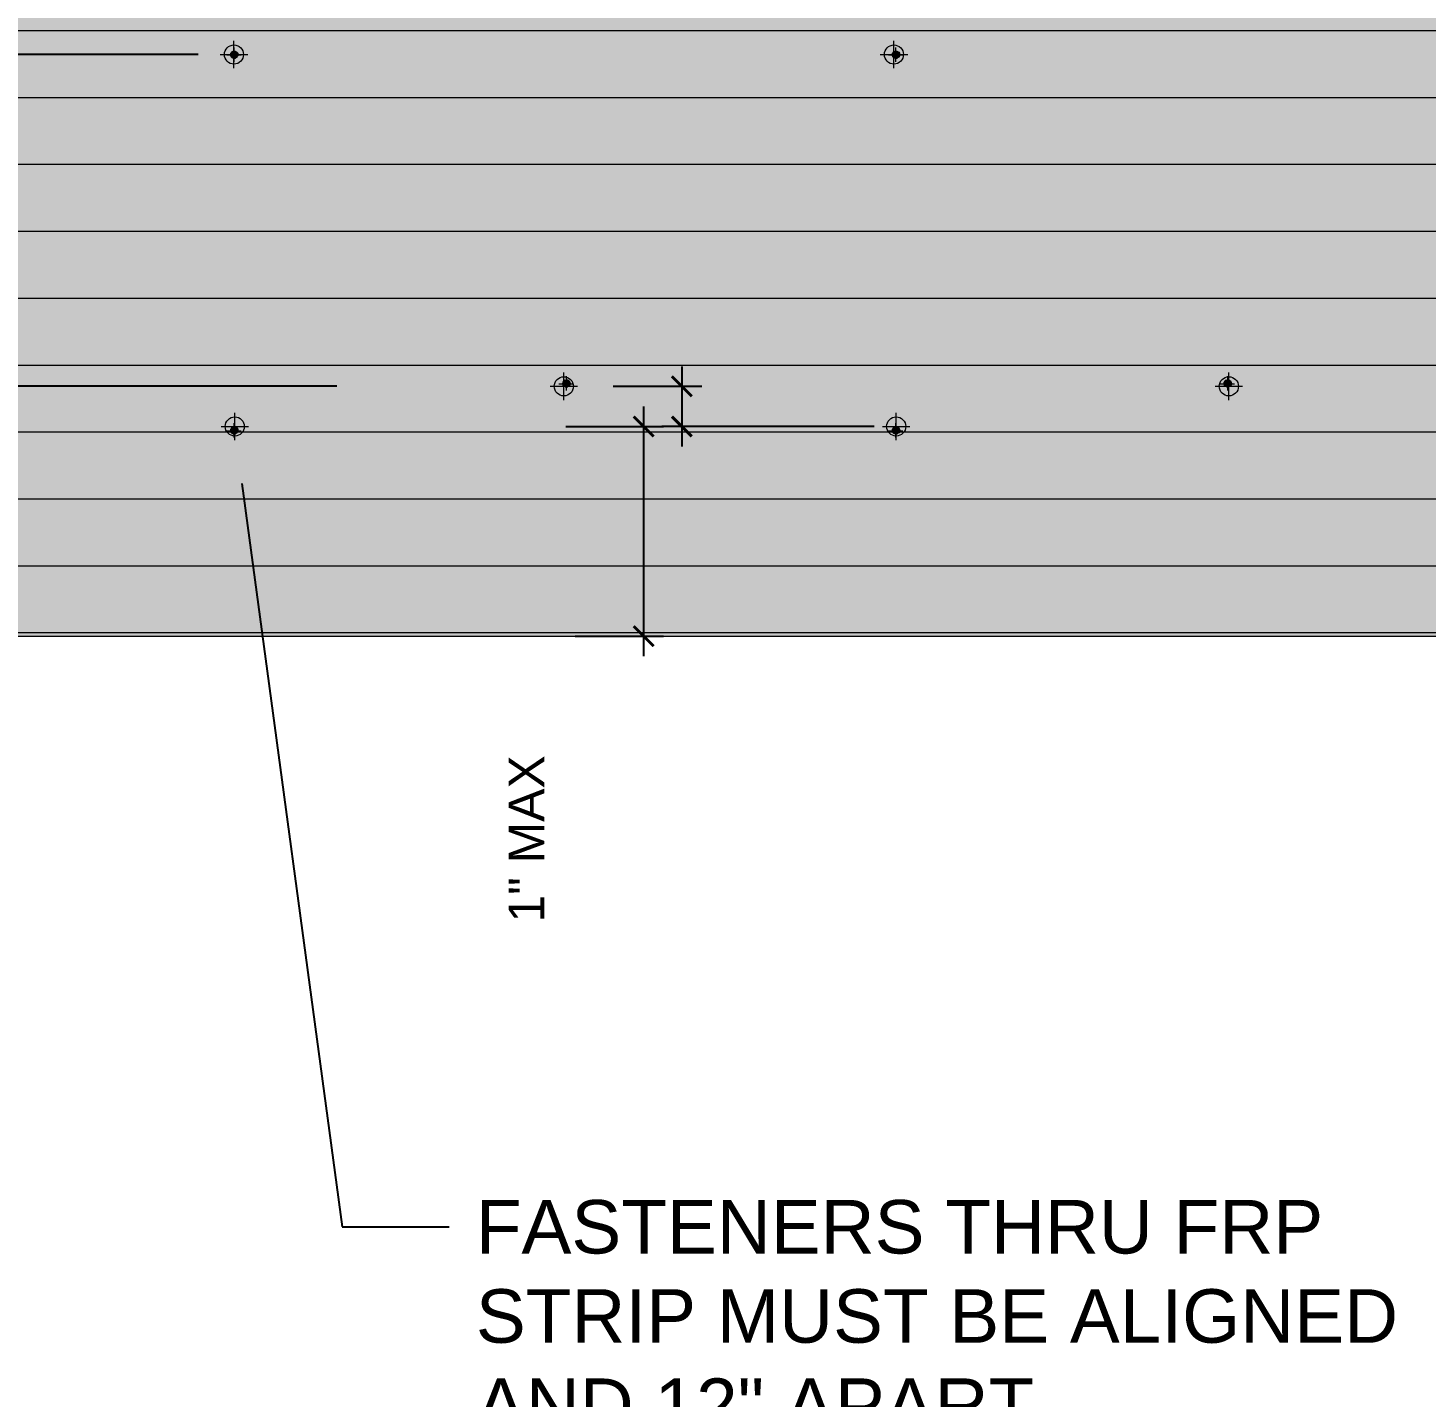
# Model space of a CAD drawing. Header units: inches. Extents: x 1159 to 5415, y 158 to 1829.
# Drawn here: x 1395.77 to 1434.95, y 1323.91 to 1362.28 of the extents above; entities that cross this region are included whole.
import ezdxf
from ezdxf import colors
from ezdxf.entities.mleader import LeaderData, LeaderLine
from ezdxf.math import Vec2, Vec3

# ---------------------------------------------------------------- set-up
doc = ezdxf.new("R2010")
doc.units = ezdxf.units.IN
doc.header["$MEASUREMENT"] = 0
doc.header["$PDMODE"] = 3
doc.layers.get('Defpoints').update_dxf_attribs({"color": 190})
for name, color, linetype, lineweight in [('STN-ANNO-TEXT', 3, 'Continuous', 20), ('STN-DIM-2', 142, 'Continuous', 13), ('STN-FRP', 5, 'Continuous', 20), ('STN-GRAY-Sc-25', 254, 'Continuous', 20)]:
    doc.layers.add(name, color=color, linetype=linetype, lineweight=lineweight)
doc.styles.add('16', font='swiss.ttf', dxfattribs={"height": 1})
doc.styles.add('DIMENSIONS', font='swiss.ttf')
doc.dimstyles.new('Scale 16', dxfattribs={"dimscale": 16, "dimtxt": 0.0625, "dimasz": 0.035, "dimexe": 0.035, "dimexo": 0.0625, "dimgap": 0.035, "dimtad": 1, "dimdec": 0, "dimzin": 3, "dimdsep": 46, "dimlunit": 4, "dimtxsty": 'DIMENSIONS', "dimblk": 'ARCHTICK', "dimcen": 0.035, "dimdle": 0.035, "dimadec": 0, "dimazin": 0, "dimtfac": 0.5, "dimtdec": 0, "dimtix": 1, "dimtofl": 0, "dimtmove": 2, "dimatfit": 3, "dimfxl": 1, "dimfrac": 1, "dimtolj": 1, "dimtzin": 0, "dimarcsym": 0})

# ---------------------------------------------------------------- blocks, each defined once
blk = doc.blocks.new('A$C5e5f53e9')
at = {"layer": 'STN-FRP'}
h = blk.add_hatch(color=2, dxfattribs=at)
h.dxf.hatch_style = 1
edge = h.paths.add_edge_path()
edge.add_arc((0, 0), 0.268, 0, 360)
at = {"layer": 'STN-FRP', "color": 7}
for p, q in [((-0.385, 0), (0.385, 0)), ((0, -0.385), (0, 0.385))]:
    blk.add_line(p, q, dxfattribs=at)
at = {"layer": 'STN-FRP', "color": 2}
blk.add_circle((0, 0), 0.268, dxfattribs=at)
blk = doc.blocks.new('_ArchTick')
at = {"color": 0, "linetype": 'ByBlock', "const_width": 0.15}
blk.add_lwpolyline([(-0.5, -0.5), (0.5, 0.5)], dxfattribs=at)
blk = doc.blocks.new('*D109')
at = {"layer": 'Defpoints', "color": 0, "transparency": 16777216}
for p in [(1401.543, 1361.537), (1394.392, 1352.239), (1405.428, 1352.239)]:
    blk.add_point(p, dxfattribs=at)
at = {"layer": 'STN-DIM-2', "color": 0, "lineweight": -2, "transparency": 16777216}
for p, q in [((1394.392, 1362.097), (1394.392, 1351.679)), ((1400.543, 1361.537), (1393.832, 1361.537)), ((1404.428, 1352.239), (1393.832, 1352.239))]:
    blk.add_line(p, q, dxfattribs=at)
at = {"layer": 'STN-DIM-2', "color": 0, "lineweight": -2, "transparency": 16777216, "xscale": 0.56, "yscale": 0.56, "zscale": 0.56}
for p, rotation in [((1394.392, 1361.537), 90), ((1394.392, 1352.239), 270)]:
    blk.add_blockref('_ArchTick', p, dxfattribs=dict(at, rotation=rotation))
at = {"layer": 'STN-DIM-2', "color": 0, "transparency": 16777216, "insert": (1392.689, 1356.873), "char_height": 1, "attachment_point": 5, "rotation": 90, "style": 'DIMENSIONS'}
blk.add_mtext('\\A1;{\\fArial|b0|i0|c0|p34;\\C0;12" MIN.}', dxfattribs=at)
blk = doc.blocks.new('*D111')
at = {"layer": 'Defpoints', "color": 0, "transparency": 16777216}
for p in [(1411.174, 1352.239), (1414.096, 1351.114), (1420.488, 1351.114)]:
    blk.add_point(p, dxfattribs=at)
at = {"layer": 'STN-DIM-2', "color": 0, "lineweight": -2, "transparency": 16777216}
for p, q in [((1414.096, 1352.799), (1414.096, 1350.554)), ((1412.174, 1352.239), (1414.656, 1352.239)), ((1419.488, 1351.114), (1413.536, 1351.114))]:
    blk.add_line(p, q, dxfattribs=at)
at = {"layer": 'STN-DIM-2', "color": 0, "lineweight": -2, "transparency": 16777216, "xscale": 0.56, "yscale": 0.56, "zscale": 0.56}
for p, rotation in [((1414.096, 1352.239), 90), ((1414.096, 1351.114), 270)]:
    blk.add_blockref('_ArchTick', p, dxfattribs=dict(at, rotation=rotation))
blk = doc.blocks.new('*D112')
at = {"layer": 'Defpoints', "color": 0, "transparency": 16777216}
for p in [(1409.842, 1351.114), (1410.102, 1345.239), (1413.024, 1345.239)]:
    blk.add_point(p, dxfattribs=at)
at = {"layer": 'STN-DIM-2', "color": 0, "lineweight": -2, "transparency": 16777216}
for p, q in [((1413.024, 1351.674), (1413.024, 1344.679)), ((1410.842, 1351.114), (1413.584, 1351.114)), ((1411.102, 1345.239), (1413.584, 1345.239))]:
    blk.add_line(p, q, dxfattribs=at)
at = {"layer": 'STN-DIM-2', "color": 0, "lineweight": -2, "transparency": 16777216, "xscale": 0.56, "yscale": 0.56, "zscale": 0.56}
for p, rotation in [((1413.024, 1351.114), 90), ((1413.024, 1345.239), 270)]:
    blk.add_blockref('_ArchTick', p, dxfattribs=dict(at, rotation=rotation))
at = {"layer": 'STN-DIM-2', "color": 0, "transparency": 16777216, "insert": (1409.738, 1339.554), "char_height": 1, "attachment_point": 5, "rotation": 90, "style": 'DIMENSIONS'}
blk.add_mtext('\\A1;1" MAX', dxfattribs=at)

msp = doc.modelspace()

# ---------------------------------------------------------------- hatches: boundary and pattern name
h = msp.add_hatch(color=0)
h.paths.add_polyline_path([(1401.464, 1361.581), (1401.464, 1361.493), (1401.464, 1361.598)])
h.paths.add_polyline_path([(1401.464, 1361.493), (1401.464, 1361.598), (1401.464, 1361.475)])
h.paths.add_polyline_path([(1401.464, 1361.598), (1401.464, 1361.475)])
h.paths.add_polyline_path([(1401.464, 1361.475), (1401.464, 1361.598)])
h = msp.add_hatch(color=0)
h.paths.add_polyline_path([(1401.464, 1361.598), (1401.464, 1361.475), (1401.481, 1361.598)])
h.paths.add_polyline_path([(1401.464, 1361.475), (1401.481, 1361.598), (1401.481, 1361.458)])
h = msp.add_hatch(color=0)
h.paths.add_polyline_path([(1401.481, 1361.616), (1401.481, 1361.458)])
h.paths.add_polyline_path([(1401.481, 1361.616), (1401.481, 1361.458), (1401.481, 1361.598)])
h = msp.add_hatch(color=0)
h.paths.add_polyline_path([(1401.481, 1361.616), (1401.481, 1361.458), (1401.499, 1361.616)])
h.paths.add_polyline_path([(1401.481, 1361.458), (1401.499, 1361.616), (1401.499, 1361.458)])
h.paths.add_polyline_path([(1401.499, 1361.616), (1401.499, 1361.458), (1401.499, 1361.44)])
h = msp.add_hatch(color=0)
h.paths.add_polyline_path([(1401.499, 1361.616), (1401.499, 1361.44), (1401.516, 1361.633)])
h.paths.add_polyline_path([(1401.499, 1361.44), (1401.516, 1361.633), (1401.516, 1361.44)])
h.paths.add_polyline_path([(1401.516, 1361.633), (1401.516, 1361.44)])
h.paths.add_polyline_path([(1401.516, 1361.44), (1401.516, 1361.633)])
h = msp.add_hatch(color=0)
h.paths.add_polyline_path([(1401.516, 1361.633), (1401.516, 1361.44), (1401.534, 1361.633)])
h.paths.add_polyline_path([(1401.516, 1361.44), (1401.534, 1361.633), (1401.534, 1361.44)])
h.paths.add_polyline_path([(1401.534, 1361.633), (1401.534, 1361.44)])
h.paths.add_polyline_path([(1401.534, 1361.44), (1401.534, 1361.633)])
h = msp.add_hatch(color=0)
h.paths.add_polyline_path([(1401.534, 1361.633), (1401.534, 1361.44), (1401.551, 1361.633)])
h.paths.add_polyline_path([(1401.534, 1361.44), (1401.551, 1361.633), (1401.551, 1361.44)])
h.paths.add_polyline_path([(1401.551, 1361.633), (1401.551, 1361.44)])
h.paths.add_polyline_path([(1401.551, 1361.44), (1401.551, 1361.633)])
h = msp.add_hatch(color=0)
h.paths.add_polyline_path([(1401.551, 1361.633), (1401.551, 1361.44), (1401.569, 1361.633)])
h.paths.add_polyline_path([(1401.551, 1361.44), (1401.569, 1361.633), (1401.569, 1361.44)])
h.paths.add_polyline_path([(1401.569, 1361.633), (1401.569, 1361.44)])
h.paths.add_polyline_path([(1401.569, 1361.44), (1401.569, 1361.633)])
h = msp.add_hatch(color=0)
h.paths.add_polyline_path([(1401.569, 1361.633), (1401.569, 1361.44), (1401.586, 1361.633)])
h.paths.add_polyline_path([(1401.569, 1361.44), (1401.586, 1361.633), (1401.586, 1361.44)])
h = msp.add_hatch(color=0)
h.paths.add_polyline_path([(1401.586, 1361.616), (1401.586, 1361.44)])
h.paths.add_polyline_path([(1401.586, 1361.616), (1401.586, 1361.44), (1401.586, 1361.633)])
h = msp.add_hatch(color=0)
h.paths.add_polyline_path([(1401.586, 1361.616), (1401.586, 1361.44), (1401.604, 1361.616)])
h.paths.add_polyline_path([(1401.586, 1361.44), (1401.604, 1361.616), (1401.604, 1361.458)])
h.paths.add_polyline_path([(1401.604, 1361.616), (1401.604, 1361.458)])
h.paths.add_polyline_path([(1401.604, 1361.458), (1401.604, 1361.616)])
h = msp.add_hatch(color=0)
h.paths.add_polyline_path([(1401.604, 1361.616), (1401.604, 1361.458), (1401.622, 1361.598)])
h.paths.add_polyline_path([(1401.604, 1361.458), (1401.622, 1361.598), (1401.622, 1361.458)])
h.paths.add_polyline_path([(1401.622, 1361.598), (1401.622, 1361.458), (1401.622, 1361.475)])
h = msp.add_hatch(color=0)
h.paths.add_polyline_path([(1401.622, 1361.598), (1401.622, 1361.475), (1401.639, 1361.581)])
h.paths.add_polyline_path([(1401.622, 1361.475), (1401.639, 1361.581), (1401.639, 1361.493)])
h.paths.add_polyline_path([(1401.639, 1361.581), (1401.639, 1361.493)])
h.paths.add_polyline_path([(1401.639, 1361.493), (1401.639, 1361.581)])
h = msp.add_hatch(color=0)
h.paths.add_polyline_path([(1420.008, 1361.581), (1420.008, 1361.493), (1420.008, 1361.598)])
h.paths.add_polyline_path([(1420.008, 1361.493), (1420.008, 1361.598), (1420.008, 1361.475)])
h.paths.add_polyline_path([(1420.008, 1361.598), (1420.008, 1361.475)])
h.paths.add_polyline_path([(1420.008, 1361.475), (1420.008, 1361.598)])
h = msp.add_hatch(color=0)
h.paths.add_polyline_path([(1420.008, 1361.598), (1420.008, 1361.475), (1420.026, 1361.598)])
h.paths.add_polyline_path([(1420.008, 1361.475), (1420.026, 1361.598), (1420.026, 1361.458)])
h = msp.add_hatch(color=0)
h.paths.add_polyline_path([(1420.026, 1361.616), (1420.026, 1361.458)])
h.paths.add_polyline_path([(1420.026, 1361.616), (1420.026, 1361.458), (1420.026, 1361.598)])
h = msp.add_hatch(color=0)
h.paths.add_polyline_path([(1420.026, 1361.616), (1420.026, 1361.458), (1420.043, 1361.616)])
h.paths.add_polyline_path([(1420.026, 1361.458), (1420.043, 1361.616), (1420.043, 1361.458)])
h.paths.add_polyline_path([(1420.043, 1361.616), (1420.043, 1361.458), (1420.043, 1361.44)])
h = msp.add_hatch(color=0)
h.paths.add_polyline_path([(1420.043, 1361.616), (1420.043, 1361.44), (1420.061, 1361.633)])
h.paths.add_polyline_path([(1420.043, 1361.44), (1420.061, 1361.633), (1420.061, 1361.44)])
h.paths.add_polyline_path([(1420.061, 1361.633), (1420.061, 1361.44)])
h.paths.add_polyline_path([(1420.061, 1361.44), (1420.061, 1361.633)])
h = msp.add_hatch(color=0)
h.paths.add_polyline_path([(1420.061, 1361.633), (1420.061, 1361.44), (1420.079, 1361.633)])
h.paths.add_polyline_path([(1420.061, 1361.44), (1420.079, 1361.633), (1420.079, 1361.44)])
h.paths.add_polyline_path([(1420.079, 1361.633), (1420.079, 1361.44)])
h.paths.add_polyline_path([(1420.079, 1361.44), (1420.079, 1361.633)])
h = msp.add_hatch(color=0)
h.paths.add_polyline_path([(1420.079, 1361.633), (1420.079, 1361.44), (1420.096, 1361.633)])
h.paths.add_polyline_path([(1420.079, 1361.44), (1420.096, 1361.633), (1420.096, 1361.44)])
h.paths.add_polyline_path([(1420.096, 1361.633), (1420.096, 1361.44)])
h.paths.add_polyline_path([(1420.096, 1361.44), (1420.096, 1361.633)])
h = msp.add_hatch(color=0)
h.paths.add_polyline_path([(1420.096, 1361.633), (1420.096, 1361.44), (1420.114, 1361.633)])
h.paths.add_polyline_path([(1420.096, 1361.44), (1420.114, 1361.633), (1420.114, 1361.44)])
h.paths.add_polyline_path([(1420.114, 1361.633), (1420.114, 1361.44)])
h.paths.add_polyline_path([(1420.114, 1361.44), (1420.114, 1361.633)])
h = msp.add_hatch(color=0)
h.paths.add_polyline_path([(1420.114, 1361.633), (1420.114, 1361.44), (1420.131, 1361.633)])
h.paths.add_polyline_path([(1420.114, 1361.44), (1420.131, 1361.633), (1420.131, 1361.44)])
h = msp.add_hatch(color=0)
h.paths.add_polyline_path([(1420.131, 1361.616), (1420.131, 1361.44)])
h.paths.add_polyline_path([(1420.131, 1361.616), (1420.131, 1361.44), (1420.131, 1361.633)])
h = msp.add_hatch(color=0)
h.paths.add_polyline_path([(1420.131, 1361.616), (1420.131, 1361.44), (1420.149, 1361.616)])
h.paths.add_polyline_path([(1420.131, 1361.44), (1420.149, 1361.616), (1420.149, 1361.458)])
h.paths.add_polyline_path([(1420.149, 1361.616), (1420.149, 1361.458)])
h.paths.add_polyline_path([(1420.149, 1361.458), (1420.149, 1361.616)])
h = msp.add_hatch(color=0)
h.paths.add_polyline_path([(1420.149, 1361.616), (1420.149, 1361.458), (1420.166, 1361.598)])
h.paths.add_polyline_path([(1420.149, 1361.458), (1420.166, 1361.598), (1420.166, 1361.458)])
h.paths.add_polyline_path([(1420.166, 1361.598), (1420.166, 1361.458), (1420.166, 1361.475)])
h = msp.add_hatch(color=0)
h.paths.add_polyline_path([(1420.166, 1361.598), (1420.166, 1361.475), (1420.184, 1361.581)])
h.paths.add_polyline_path([(1420.166, 1361.475), (1420.184, 1361.581), (1420.184, 1361.493)])
h.paths.add_polyline_path([(1420.184, 1361.581), (1420.184, 1361.493)])
h.paths.add_polyline_path([(1420.184, 1361.493), (1420.184, 1361.581)])
h = msp.add_hatch(color=0)
h.paths.add_polyline_path([(1401.446, 1361.563), (1401.446, 1361.511), (1401.464, 1361.581)])
h.paths.add_polyline_path([(1401.446, 1361.511), (1401.464, 1361.581), (1401.464, 1361.493)])
h.paths.add_polyline_path([(1401.464, 1361.581), (1401.464, 1361.493)])
h.paths.add_polyline_path([(1401.464, 1361.493), (1401.464, 1361.581)])
h = msp.add_hatch(color=0)
h.paths.add_polyline_path([(1401.446, 1361.546), (1401.446, 1361.528), (1401.446, 1361.563)])
h.paths.add_polyline_path([(1401.446, 1361.528), (1401.446, 1361.563), (1401.446, 1361.511)])
h.paths.add_polyline_path([(1401.446, 1361.563), (1401.446, 1361.511)])
h.paths.add_polyline_path([(1401.446, 1361.511), (1401.446, 1361.563)])
h = msp.add_hatch(color=0)
h.paths.add_polyline_path([(1401.639, 1361.581), (1401.639, 1361.493), (1401.639, 1361.563)])
h.paths.add_polyline_path([(1401.639, 1361.493), (1401.639, 1361.563), (1401.639, 1361.511)])
h.paths.add_polyline_path([(1401.639, 1361.563), (1401.639, 1361.511)])
h.paths.add_polyline_path([(1401.639, 1361.511), (1401.639, 1361.563)])
h = msp.add_hatch(color=0)
h.dxf.hatch_style = 2
h.paths.add_polyline_path([(1401.639, 1361.511), (1401.639, 1361.563), (1401.639, 1361.546)])
h = msp.add_hatch(color=0)
h.paths.add_polyline_path([(1401.639, 1361.546), (1401.639, 1361.528)])
h.paths.add_polyline_path([(1401.639, 1361.546), (1401.639, 1361.528), (1401.639, 1361.511)])
h = msp.add_hatch(color=0)
h.paths.add_polyline_path([(1419.991, 1361.563), (1419.991, 1361.511), (1420.008, 1361.581)])
h.paths.add_polyline_path([(1419.991, 1361.511), (1420.008, 1361.581), (1420.008, 1361.493)])
h.paths.add_polyline_path([(1420.008, 1361.581), (1420.008, 1361.493)])
h.paths.add_polyline_path([(1420.008, 1361.493), (1420.008, 1361.581)])
h = msp.add_hatch(color=0)
h.paths.add_polyline_path([(1419.991, 1361.546), (1419.991, 1361.528), (1419.991, 1361.563)])
h.paths.add_polyline_path([(1419.991, 1361.528), (1419.991, 1361.563), (1419.991, 1361.511)])
h.paths.add_polyline_path([(1419.991, 1361.563), (1419.991, 1361.511)])
h.paths.add_polyline_path([(1419.991, 1361.511), (1419.991, 1361.563)])
h = msp.add_hatch(color=0)
h.paths.add_polyline_path([(1420.184, 1361.581), (1420.184, 1361.493), (1420.184, 1361.563)])
h.paths.add_polyline_path([(1420.184, 1361.493), (1420.184, 1361.563), (1420.184, 1361.511)])
h.paths.add_polyline_path([(1420.184, 1361.563), (1420.184, 1361.511)])
h.paths.add_polyline_path([(1420.184, 1361.511), (1420.184, 1361.563)])
h = msp.add_hatch(color=0)
h.dxf.hatch_style = 2
h.paths.add_polyline_path([(1420.184, 1361.511), (1420.184, 1361.563), (1420.184, 1361.546)])
h = msp.add_hatch(color=0)
h.paths.add_polyline_path([(1420.184, 1361.546), (1420.184, 1361.528)])
h.paths.add_polyline_path([(1420.184, 1361.546), (1420.184, 1361.528), (1420.184, 1361.511)])
h = msp.add_hatch(color=0)
h.paths.add_polyline_path([(1410.756, 1352.348), (1410.756, 1352.295), (1410.774, 1352.366)])
h.paths.add_polyline_path([(1410.756, 1352.295), (1410.774, 1352.366), (1410.774, 1352.278)])
h.paths.add_polyline_path([(1410.774, 1352.366), (1410.774, 1352.278)])
h.paths.add_polyline_path([(1410.774, 1352.278), (1410.774, 1352.366)])
h = msp.add_hatch(color=0)
h.paths.add_polyline_path([(1410.756, 1352.33), (1410.756, 1352.313), (1410.756, 1352.348)])
h.paths.add_polyline_path([(1410.756, 1352.313), (1410.756, 1352.348), (1410.756, 1352.295)])
h.paths.add_polyline_path([(1410.756, 1352.348), (1410.756, 1352.295)])
h.paths.add_polyline_path([(1410.756, 1352.295), (1410.756, 1352.348)])
h = msp.add_hatch(color=0)
h.paths.add_polyline_path([(1410.774, 1352.366), (1410.774, 1352.278), (1410.774, 1352.383)])
h.paths.add_polyline_path([(1410.774, 1352.278), (1410.774, 1352.383), (1410.774, 1352.26)])
h.paths.add_polyline_path([(1410.774, 1352.383), (1410.774, 1352.26)])
h.paths.add_polyline_path([(1410.774, 1352.26), (1410.774, 1352.383)])
h = msp.add_hatch(color=0)
h.paths.add_polyline_path([(1410.774, 1352.383), (1410.774, 1352.26), (1410.791, 1352.383)])
h.paths.add_polyline_path([(1410.774, 1352.26), (1410.791, 1352.383), (1410.791, 1352.243)])
h = msp.add_hatch(color=0)
h.paths.add_polyline_path([(1410.791, 1352.401), (1410.791, 1352.243)])
h.paths.add_polyline_path([(1410.791, 1352.401), (1410.791, 1352.243), (1410.791, 1352.383)])
h = msp.add_hatch(color=0)
h.paths.add_polyline_path([(1410.791, 1352.401), (1410.791, 1352.243), (1410.809, 1352.401)])
h.paths.add_polyline_path([(1410.791, 1352.243), (1410.809, 1352.401), (1410.809, 1352.243)])
h.paths.add_polyline_path([(1410.809, 1352.401), (1410.809, 1352.243), (1410.809, 1352.225)])
h = msp.add_hatch(color=0)
h.paths.add_polyline_path([(1410.809, 1352.401), (1410.809, 1352.225), (1410.827, 1352.418)])
h.paths.add_polyline_path([(1410.809, 1352.225), (1410.827, 1352.418), (1410.827, 1352.225)])
h.paths.add_polyline_path([(1410.827, 1352.418), (1410.827, 1352.225)])
h.paths.add_polyline_path([(1410.827, 1352.225), (1410.827, 1352.418)])
h = msp.add_hatch(color=0)
h.paths.add_polyline_path([(1410.827, 1352.418), (1410.827, 1352.225), (1410.844, 1352.418)])
h.paths.add_polyline_path([(1410.827, 1352.225), (1410.844, 1352.418), (1410.844, 1352.225)])
h.paths.add_polyline_path([(1410.844, 1352.418), (1410.844, 1352.225)])
h.paths.add_polyline_path([(1410.844, 1352.225), (1410.844, 1352.418)])
h = msp.add_hatch(color=0)
h.paths.add_polyline_path([(1410.844, 1352.418), (1410.844, 1352.225), (1410.862, 1352.418)])
h.paths.add_polyline_path([(1410.844, 1352.225), (1410.862, 1352.418), (1410.862, 1352.225)])
h.paths.add_polyline_path([(1410.862, 1352.418), (1410.862, 1352.225)])
h.paths.add_polyline_path([(1410.862, 1352.225), (1410.862, 1352.418)])
h = msp.add_hatch(color=0)
h.paths.add_polyline_path([(1410.862, 1352.418), (1410.862, 1352.225), (1410.879, 1352.418)])
h.paths.add_polyline_path([(1410.862, 1352.225), (1410.879, 1352.418), (1410.879, 1352.225)])
h.paths.add_polyline_path([(1410.879, 1352.418), (1410.879, 1352.225)])
h.paths.add_polyline_path([(1410.879, 1352.225), (1410.879, 1352.418)])
h = msp.add_hatch(color=0)
h.paths.add_polyline_path([(1410.879, 1352.418), (1410.879, 1352.225), (1410.897, 1352.418)])
h.paths.add_polyline_path([(1410.879, 1352.225), (1410.897, 1352.418), (1410.897, 1352.225)])
h = msp.add_hatch(color=0)
h.paths.add_polyline_path([(1410.897, 1352.401), (1410.897, 1352.225)])
h.paths.add_polyline_path([(1410.897, 1352.401), (1410.897, 1352.225), (1410.897, 1352.418)])
h = msp.add_hatch(color=0)
h.paths.add_polyline_path([(1410.897, 1352.401), (1410.897, 1352.225), (1410.914, 1352.401)])
h.paths.add_polyline_path([(1410.897, 1352.225), (1410.914, 1352.401), (1410.914, 1352.243)])
h.paths.add_polyline_path([(1410.914, 1352.401), (1410.914, 1352.243)])
h.paths.add_polyline_path([(1410.914, 1352.243), (1410.914, 1352.401)])
h = msp.add_hatch(color=0)
h.paths.add_polyline_path([(1410.914, 1352.401), (1410.914, 1352.243), (1410.932, 1352.383)])
h.paths.add_polyline_path([(1410.914, 1352.243), (1410.932, 1352.383), (1410.932, 1352.243)])
h.paths.add_polyline_path([(1410.932, 1352.383), (1410.932, 1352.243), (1410.932, 1352.26)])
h = msp.add_hatch(color=0)
h.paths.add_polyline_path([(1410.932, 1352.383), (1410.932, 1352.26), (1410.949, 1352.366)])
h.paths.add_polyline_path([(1410.932, 1352.26), (1410.949, 1352.366), (1410.949, 1352.278)])
h.paths.add_polyline_path([(1410.949, 1352.366), (1410.949, 1352.278)])
h.paths.add_polyline_path([(1410.949, 1352.278), (1410.949, 1352.366)])
h = msp.add_hatch(color=0)
h.paths.add_polyline_path([(1410.949, 1352.366), (1410.949, 1352.278), (1410.949, 1352.348)])
h.paths.add_polyline_path([(1410.949, 1352.278), (1410.949, 1352.348), (1410.949, 1352.295)])
h.paths.add_polyline_path([(1410.949, 1352.348), (1410.949, 1352.295)])
h.paths.add_polyline_path([(1410.949, 1352.295), (1410.949, 1352.348)])
h = msp.add_hatch(color=0)
h.dxf.hatch_style = 2
h.paths.add_polyline_path([(1410.949, 1352.295), (1410.949, 1352.348), (1410.949, 1352.33)])
h = msp.add_hatch(color=0)
h.paths.add_polyline_path([(1410.949, 1352.33), (1410.949, 1352.313)])
h.paths.add_polyline_path([(1410.949, 1352.33), (1410.949, 1352.313), (1410.949, 1352.295)])
h = msp.add_hatch(color=0)
h.paths.add_polyline_path([(1429.289, 1352.348), (1429.289, 1352.295), (1429.306, 1352.366)])
h.paths.add_polyline_path([(1429.289, 1352.295), (1429.306, 1352.366), (1429.306, 1352.278)])
h.paths.add_polyline_path([(1429.306, 1352.366), (1429.306, 1352.278)])
h.paths.add_polyline_path([(1429.306, 1352.278), (1429.306, 1352.366)])
h = msp.add_hatch(color=0)
h.paths.add_polyline_path([(1429.289, 1352.33), (1429.289, 1352.313), (1429.289, 1352.348)])
h.paths.add_polyline_path([(1429.289, 1352.313), (1429.289, 1352.348), (1429.289, 1352.295)])
h.paths.add_polyline_path([(1429.289, 1352.348), (1429.289, 1352.295)])
h.paths.add_polyline_path([(1429.289, 1352.295), (1429.289, 1352.348)])
h = msp.add_hatch(color=0)
h.paths.add_polyline_path([(1429.306, 1352.366), (1429.306, 1352.278), (1429.306, 1352.383)])
h.paths.add_polyline_path([(1429.306, 1352.278), (1429.306, 1352.383), (1429.306, 1352.26)])
h.paths.add_polyline_path([(1429.306, 1352.383), (1429.306, 1352.26)])
h.paths.add_polyline_path([(1429.306, 1352.26), (1429.306, 1352.383)])
h = msp.add_hatch(color=0)
h.paths.add_polyline_path([(1429.306, 1352.383), (1429.306, 1352.26), (1429.324, 1352.383)])
h.paths.add_polyline_path([(1429.306, 1352.26), (1429.324, 1352.383), (1429.324, 1352.243)])
h = msp.add_hatch(color=0)
h.paths.add_polyline_path([(1429.324, 1352.401), (1429.324, 1352.243)])
h.paths.add_polyline_path([(1429.324, 1352.401), (1429.324, 1352.243), (1429.324, 1352.383)])
h = msp.add_hatch(color=0)
h.paths.add_polyline_path([(1429.324, 1352.401), (1429.324, 1352.243), (1429.341, 1352.401)])
h.paths.add_polyline_path([(1429.324, 1352.243), (1429.341, 1352.401), (1429.341, 1352.243)])
h.paths.add_polyline_path([(1429.341, 1352.401), (1429.341, 1352.243), (1429.341, 1352.225)])
h = msp.add_hatch(color=0)
h.paths.add_polyline_path([(1429.341, 1352.401), (1429.341, 1352.225), (1429.359, 1352.418)])
h.paths.add_polyline_path([(1429.341, 1352.225), (1429.359, 1352.418), (1429.359, 1352.225)])
h.paths.add_polyline_path([(1429.359, 1352.418), (1429.359, 1352.225)])
h.paths.add_polyline_path([(1429.359, 1352.225), (1429.359, 1352.418)])
h = msp.add_hatch(color=0)
h.paths.add_polyline_path([(1429.359, 1352.418), (1429.359, 1352.225), (1429.377, 1352.418)])
h.paths.add_polyline_path([(1429.359, 1352.225), (1429.377, 1352.418), (1429.377, 1352.225)])
h.paths.add_polyline_path([(1429.377, 1352.418), (1429.377, 1352.225)])
h.paths.add_polyline_path([(1429.377, 1352.225), (1429.377, 1352.418)])
h = msp.add_hatch(color=0)
h.paths.add_polyline_path([(1429.377, 1352.418), (1429.377, 1352.225), (1429.394, 1352.418)])
h.paths.add_polyline_path([(1429.377, 1352.225), (1429.394, 1352.418), (1429.394, 1352.225)])
h.paths.add_polyline_path([(1429.394, 1352.418), (1429.394, 1352.225)])
h.paths.add_polyline_path([(1429.394, 1352.225), (1429.394, 1352.418)])
h = msp.add_hatch(color=0)
h.paths.add_polyline_path([(1429.394, 1352.418), (1429.394, 1352.225), (1429.412, 1352.418)])
h.paths.add_polyline_path([(1429.394, 1352.225), (1429.412, 1352.418), (1429.412, 1352.225)])
h.paths.add_polyline_path([(1429.412, 1352.418), (1429.412, 1352.225)])
h.paths.add_polyline_path([(1429.412, 1352.225), (1429.412, 1352.418)])
h = msp.add_hatch(color=0)
h.paths.add_polyline_path([(1429.412, 1352.418), (1429.412, 1352.225), (1429.429, 1352.418)])
h.paths.add_polyline_path([(1429.412, 1352.225), (1429.429, 1352.418), (1429.429, 1352.225)])
h = msp.add_hatch(color=0)
h.paths.add_polyline_path([(1429.429, 1352.401), (1429.429, 1352.225)])
h.paths.add_polyline_path([(1429.429, 1352.401), (1429.429, 1352.225), (1429.429, 1352.418)])
h = msp.add_hatch(color=0)
h.paths.add_polyline_path([(1429.429, 1352.401), (1429.429, 1352.225), (1429.447, 1352.401)])
h.paths.add_polyline_path([(1429.429, 1352.225), (1429.447, 1352.401), (1429.447, 1352.243)])
h.paths.add_polyline_path([(1429.447, 1352.401), (1429.447, 1352.243)])
h.paths.add_polyline_path([(1429.447, 1352.243), (1429.447, 1352.401)])
h = msp.add_hatch(color=0)
h.paths.add_polyline_path([(1429.447, 1352.401), (1429.447, 1352.243), (1429.464, 1352.383)])
h.paths.add_polyline_path([(1429.447, 1352.243), (1429.464, 1352.383), (1429.464, 1352.243)])
h.paths.add_polyline_path([(1429.464, 1352.383), (1429.464, 1352.243), (1429.464, 1352.26)])
h = msp.add_hatch(color=0)
h.paths.add_polyline_path([(1429.464, 1352.383), (1429.464, 1352.26), (1429.482, 1352.366)])
h.paths.add_polyline_path([(1429.464, 1352.26), (1429.482, 1352.366), (1429.482, 1352.278)])
h.paths.add_polyline_path([(1429.482, 1352.366), (1429.482, 1352.278)])
h.paths.add_polyline_path([(1429.482, 1352.278), (1429.482, 1352.366)])
h = msp.add_hatch(color=0)
h.paths.add_polyline_path([(1429.482, 1352.366), (1429.482, 1352.278), (1429.482, 1352.348)])
h.paths.add_polyline_path([(1429.482, 1352.278), (1429.482, 1352.348), (1429.482, 1352.295)])
h.paths.add_polyline_path([(1429.482, 1352.348), (1429.482, 1352.295)])
h.paths.add_polyline_path([(1429.482, 1352.295), (1429.482, 1352.348)])
h = msp.add_hatch(color=0)
h.dxf.hatch_style = 2
h.paths.add_polyline_path([(1429.482, 1352.295), (1429.482, 1352.348), (1429.482, 1352.33)])
h = msp.add_hatch(color=0)
h.paths.add_polyline_path([(1429.482, 1352.33), (1429.482, 1352.313)])
h.paths.add_polyline_path([(1429.482, 1352.33), (1429.482, 1352.313), (1429.482, 1352.295)])
h = msp.add_hatch(color=0)
h.paths.add_polyline_path([(1401.446, 1351.032), (1401.446, 1350.979), (1401.464, 1351.049)])
h.paths.add_polyline_path([(1401.446, 1350.979), (1401.464, 1351.049), (1401.464, 1350.961)])
h.paths.add_polyline_path([(1401.464, 1351.049), (1401.464, 1350.961)])
h.paths.add_polyline_path([(1401.464, 1350.961), (1401.464, 1351.049)])
h = msp.add_hatch(color=0)
h.paths.add_polyline_path([(1401.446, 1351.014), (1401.446, 1350.996), (1401.446, 1351.032)])
h.paths.add_polyline_path([(1401.446, 1350.996), (1401.446, 1351.032), (1401.446, 1350.979)])
h.paths.add_polyline_path([(1401.446, 1351.032), (1401.446, 1350.979)])
h.paths.add_polyline_path([(1401.446, 1350.979), (1401.446, 1351.032)])
h = msp.add_hatch(color=0)
h.paths.add_polyline_path([(1401.464, 1351.049), (1401.464, 1350.961), (1401.464, 1351.067)])
h.paths.add_polyline_path([(1401.464, 1350.961), (1401.464, 1351.067), (1401.464, 1350.944)])
h.paths.add_polyline_path([(1401.464, 1351.067), (1401.464, 1350.944)])
h.paths.add_polyline_path([(1401.464, 1350.944), (1401.464, 1351.067)])
h = msp.add_hatch(color=0)
h.paths.add_polyline_path([(1401.464, 1351.067), (1401.464, 1350.944), (1401.481, 1351.067)])
h.paths.add_polyline_path([(1401.464, 1350.944), (1401.481, 1351.067), (1401.481, 1350.926)])
h = msp.add_hatch(color=0)
h.paths.add_polyline_path([(1401.481, 1351.084), (1401.481, 1350.926)])
h.paths.add_polyline_path([(1401.481, 1351.084), (1401.481, 1350.926), (1401.481, 1351.067)])
h = msp.add_hatch(color=0)
h.paths.add_polyline_path([(1401.481, 1351.084), (1401.481, 1350.926), (1401.499, 1351.084)])
h.paths.add_polyline_path([(1401.481, 1350.926), (1401.499, 1351.084), (1401.499, 1350.926)])
h.paths.add_polyline_path([(1401.499, 1351.084), (1401.499, 1350.926), (1401.499, 1350.909)])
h = msp.add_hatch(color=0)
h.paths.add_polyline_path([(1401.499, 1351.084), (1401.499, 1350.909), (1401.516, 1351.102)])
h.paths.add_polyline_path([(1401.499, 1350.909), (1401.516, 1351.102), (1401.516, 1350.909)])
h.paths.add_polyline_path([(1401.516, 1351.102), (1401.516, 1350.909)])
h.paths.add_polyline_path([(1401.516, 1350.909), (1401.516, 1351.102)])
h = msp.add_hatch(color=0)
h.paths.add_polyline_path([(1401.516, 1351.102), (1401.516, 1350.909), (1401.534, 1351.102)])
h.paths.add_polyline_path([(1401.516, 1350.909), (1401.534, 1351.102), (1401.534, 1350.909)])
h.paths.add_polyline_path([(1401.534, 1351.102), (1401.534, 1350.909)])
h.paths.add_polyline_path([(1401.534, 1350.909), (1401.534, 1351.102)])
h = msp.add_hatch(color=0)
h.paths.add_polyline_path([(1401.534, 1351.102), (1401.534, 1350.909), (1401.551, 1351.102)])
h.paths.add_polyline_path([(1401.534, 1350.909), (1401.551, 1351.102), (1401.551, 1350.909)])
h.paths.add_polyline_path([(1401.551, 1351.102), (1401.551, 1350.909)])
h.paths.add_polyline_path([(1401.551, 1350.909), (1401.551, 1351.102)])
h = msp.add_hatch(color=0)
h.paths.add_polyline_path([(1401.551, 1351.102), (1401.551, 1350.909), (1401.569, 1351.102)])
h.paths.add_polyline_path([(1401.551, 1350.909), (1401.569, 1351.102), (1401.569, 1350.909)])
h.paths.add_polyline_path([(1401.569, 1351.102), (1401.569, 1350.909)])
h.paths.add_polyline_path([(1401.569, 1350.909), (1401.569, 1351.102)])
h = msp.add_hatch(color=0)
h.paths.add_polyline_path([(1401.569, 1351.102), (1401.569, 1350.909), (1401.586, 1351.102)])
h.paths.add_polyline_path([(1401.569, 1350.909), (1401.586, 1351.102), (1401.586, 1350.909)])
h = msp.add_hatch(color=0)
h.paths.add_polyline_path([(1401.586, 1351.084), (1401.586, 1350.909)])
h.paths.add_polyline_path([(1401.586, 1351.084), (1401.586, 1350.909), (1401.586, 1351.102)])
h = msp.add_hatch(color=0)
h.paths.add_polyline_path([(1401.586, 1351.084), (1401.586, 1350.909), (1401.604, 1351.084)])
h.paths.add_polyline_path([(1401.586, 1350.909), (1401.604, 1351.084), (1401.604, 1350.926)])
h.paths.add_polyline_path([(1401.604, 1351.084), (1401.604, 1350.926)])
h.paths.add_polyline_path([(1401.604, 1350.926), (1401.604, 1351.084)])
h = msp.add_hatch(color=0)
h.paths.add_polyline_path([(1401.604, 1351.084), (1401.604, 1350.926), (1401.622, 1351.067)])
h.paths.add_polyline_path([(1401.604, 1350.926), (1401.622, 1351.067), (1401.622, 1350.926)])
h.paths.add_polyline_path([(1401.622, 1351.067), (1401.622, 1350.926), (1401.622, 1350.944)])
h = msp.add_hatch(color=0)
h.paths.add_polyline_path([(1401.622, 1351.067), (1401.622, 1350.944), (1401.639, 1351.049)])
h.paths.add_polyline_path([(1401.622, 1350.944), (1401.639, 1351.049), (1401.639, 1350.961)])
h.paths.add_polyline_path([(1401.639, 1351.049), (1401.639, 1350.961)])
h.paths.add_polyline_path([(1401.639, 1350.961), (1401.639, 1351.049)])
h = msp.add_hatch(color=0)
h.paths.add_polyline_path([(1401.639, 1351.049), (1401.639, 1350.961), (1401.639, 1351.032)])
h.paths.add_polyline_path([(1401.639, 1350.961), (1401.639, 1351.032), (1401.639, 1350.979)])
h.paths.add_polyline_path([(1401.639, 1351.032), (1401.639, 1350.979)])
h.paths.add_polyline_path([(1401.639, 1350.979), (1401.639, 1351.032)])
h = msp.add_hatch(color=0)
h.dxf.hatch_style = 2
h.paths.add_polyline_path([(1401.639, 1350.979), (1401.639, 1351.032), (1401.639, 1351.014)])
h = msp.add_hatch(color=0)
h.paths.add_polyline_path([(1401.639, 1351.014), (1401.639, 1350.996)])
h.paths.add_polyline_path([(1401.639, 1351.014), (1401.639, 1350.996), (1401.639, 1350.979)])
h = msp.add_hatch(color=0)
h.paths.add_polyline_path([(1419.991, 1351.032), (1419.991, 1350.979), (1420.008, 1351.049)])
h.paths.add_polyline_path([(1419.991, 1350.979), (1420.008, 1351.049), (1420.008, 1350.961)])
h.paths.add_polyline_path([(1420.008, 1351.049), (1420.008, 1350.961)])
h.paths.add_polyline_path([(1420.008, 1350.961), (1420.008, 1351.049)])
h = msp.add_hatch(color=0)
h.paths.add_polyline_path([(1419.991, 1351.014), (1419.991, 1350.996), (1419.991, 1351.032)])
h.paths.add_polyline_path([(1419.991, 1350.996), (1419.991, 1351.032), (1419.991, 1350.979)])
h.paths.add_polyline_path([(1419.991, 1351.032), (1419.991, 1350.979)])
h.paths.add_polyline_path([(1419.991, 1350.979), (1419.991, 1351.032)])
h = msp.add_hatch(color=0)
h.paths.add_polyline_path([(1420.008, 1351.049), (1420.008, 1350.961), (1420.008, 1351.067)])
h.paths.add_polyline_path([(1420.008, 1350.961), (1420.008, 1351.067), (1420.008, 1350.944)])
h.paths.add_polyline_path([(1420.008, 1351.067), (1420.008, 1350.944)])
h.paths.add_polyline_path([(1420.008, 1350.944), (1420.008, 1351.067)])
h = msp.add_hatch(color=0)
h.paths.add_polyline_path([(1420.008, 1351.067), (1420.008, 1350.944), (1420.026, 1351.067)])
h.paths.add_polyline_path([(1420.008, 1350.944), (1420.026, 1351.067), (1420.026, 1350.926)])
h = msp.add_hatch(color=0)
h.paths.add_polyline_path([(1420.026, 1351.084), (1420.026, 1350.926)])
h.paths.add_polyline_path([(1420.026, 1351.084), (1420.026, 1350.926), (1420.026, 1351.067)])
h = msp.add_hatch(color=0)
h.paths.add_polyline_path([(1420.026, 1351.084), (1420.026, 1350.926), (1420.043, 1351.084)])
h.paths.add_polyline_path([(1420.026, 1350.926), (1420.043, 1351.084), (1420.043, 1350.926)])
h.paths.add_polyline_path([(1420.043, 1351.084), (1420.043, 1350.926), (1420.043, 1350.909)])
h = msp.add_hatch(color=0)
h.paths.add_polyline_path([(1420.043, 1351.084), (1420.043, 1350.909), (1420.061, 1351.102)])
h.paths.add_polyline_path([(1420.043, 1350.909), (1420.061, 1351.102), (1420.061, 1350.909)])
h.paths.add_polyline_path([(1420.061, 1351.102), (1420.061, 1350.909)])
h.paths.add_polyline_path([(1420.061, 1350.909), (1420.061, 1351.102)])
h = msp.add_hatch(color=0)
h.paths.add_polyline_path([(1420.061, 1351.102), (1420.061, 1350.909), (1420.079, 1351.102)])
h.paths.add_polyline_path([(1420.061, 1350.909), (1420.079, 1351.102), (1420.079, 1350.909)])
h.paths.add_polyline_path([(1420.079, 1351.102), (1420.079, 1350.909)])
h.paths.add_polyline_path([(1420.079, 1350.909), (1420.079, 1351.102)])
h = msp.add_hatch(color=0)
h.paths.add_polyline_path([(1420.079, 1351.102), (1420.079, 1350.909), (1420.096, 1351.102)])
h.paths.add_polyline_path([(1420.079, 1350.909), (1420.096, 1351.102), (1420.096, 1350.909)])
h.paths.add_polyline_path([(1420.096, 1351.102), (1420.096, 1350.909)])
h.paths.add_polyline_path([(1420.096, 1350.909), (1420.096, 1351.102)])
h = msp.add_hatch(color=0)
h.paths.add_polyline_path([(1420.096, 1351.102), (1420.096, 1350.909), (1420.114, 1351.102)])
h.paths.add_polyline_path([(1420.096, 1350.909), (1420.114, 1351.102), (1420.114, 1350.909)])
h.paths.add_polyline_path([(1420.114, 1351.102), (1420.114, 1350.909)])
h.paths.add_polyline_path([(1420.114, 1350.909), (1420.114, 1351.102)])
h = msp.add_hatch(color=0)
h.paths.add_polyline_path([(1420.114, 1351.102), (1420.114, 1350.909), (1420.131, 1351.102)])
h.paths.add_polyline_path([(1420.114, 1350.909), (1420.131, 1351.102), (1420.131, 1350.909)])
h = msp.add_hatch(color=0)
h.paths.add_polyline_path([(1420.131, 1351.084), (1420.131, 1350.909)])
h.paths.add_polyline_path([(1420.131, 1351.084), (1420.131, 1350.909), (1420.131, 1351.102)])
h = msp.add_hatch(color=0)
h.paths.add_polyline_path([(1420.131, 1351.084), (1420.131, 1350.909), (1420.149, 1351.084)])
h.paths.add_polyline_path([(1420.131, 1350.909), (1420.149, 1351.084), (1420.149, 1350.926)])
h.paths.add_polyline_path([(1420.149, 1351.084), (1420.149, 1350.926)])
h.paths.add_polyline_path([(1420.149, 1350.926), (1420.149, 1351.084)])
h = msp.add_hatch(color=0)
h.paths.add_polyline_path([(1420.149, 1351.084), (1420.149, 1350.926), (1420.166, 1351.067)])
h.paths.add_polyline_path([(1420.149, 1350.926), (1420.166, 1351.067), (1420.166, 1350.926)])
h.paths.add_polyline_path([(1420.166, 1351.067), (1420.166, 1350.926), (1420.166, 1350.944)])
h = msp.add_hatch(color=0)
h.paths.add_polyline_path([(1420.166, 1351.067), (1420.166, 1350.944), (1420.184, 1351.049)])
h.paths.add_polyline_path([(1420.166, 1350.944), (1420.184, 1351.049), (1420.184, 1350.961)])
h.paths.add_polyline_path([(1420.184, 1351.049), (1420.184, 1350.961)])
h.paths.add_polyline_path([(1420.184, 1350.961), (1420.184, 1351.049)])
h = msp.add_hatch(color=0)
h.paths.add_polyline_path([(1420.184, 1351.049), (1420.184, 1350.961), (1420.184, 1351.032)])
h.paths.add_polyline_path([(1420.184, 1350.961), (1420.184, 1351.032), (1420.184, 1350.979)])
h.paths.add_polyline_path([(1420.184, 1351.032), (1420.184, 1350.979)])
h.paths.add_polyline_path([(1420.184, 1350.979), (1420.184, 1351.032)])
h = msp.add_hatch(color=0)
h.dxf.hatch_style = 2
h.paths.add_polyline_path([(1420.184, 1350.979), (1420.184, 1351.032), (1420.184, 1351.014)])
h = msp.add_hatch(color=0)
h.paths.add_polyline_path([(1420.184, 1351.014), (1420.184, 1350.996)])
h.paths.add_polyline_path([(1420.184, 1351.014), (1420.184, 1350.996), (1420.184, 1350.979)])
at = {"layer": 'STN-FRP'}
h = msp.add_hatch(dxfattribs=at)
h.set_pattern_fill('ANSI31', color=256, scale=15, angle=135)
h.set_pattern_definition([(180, (16414.657, 4142.8348), (-2e-16, -1.875), [])])
h.paths.add_polyline_path([(1361.722, 1368.935), (1361.722, 1358.404), (1360.406, 1357.754), (1363.039, 1356.438), (1361.722, 1355.771), (1361.722, 1345.239), (1467.657, 1345.231), (1467.657, 1355.771), (1468.973, 1356.438), (1466.34, 1357.754), (1467.657, 1358.404), (1467.657, 1368.927)])
at = {"layer": 'STN-GRAY-Sc-25'}
h = msp.add_hatch(color=256, dxfattribs=at)
h.dxf.hatch_style = 1
h.paths.add_polyline_path([(1467.657, 1358.404), (1467.657, 1368.927), (1361.722, 1368.935), (1361.722, 1358.404), (1360.406, 1357.737), (1363.039, 1356.42), (1361.722, 1355.771), (1361.722, 1345.239), (1467.657, 1345.231), (1467.657, 1355.771), (1468.973, 1356.42), (1466.34, 1357.737)])

# ---------------------------------------------------------------- linework, layer by layer
at = {"color": 0, "lineweight": 0}
for points in [[(1401.464, 1361.598), (1401.464, 1361.475)], [(1401.464, 1361.475), (1401.481, 1361.598), (1401.464, 1361.598)], [(1401.481, 1361.616), (1401.481, 1361.458)], [(1401.481, 1361.458), (1401.499, 1361.616), (1401.481, 1361.616)], [(1401.499, 1361.44), (1401.516, 1361.633), (1401.499, 1361.616)], [(1401.499, 1361.616), (1401.499, 1361.44)], [(1401.516, 1361.633), (1401.516, 1361.44), (1401.586, 1361.44)], [(1401.516, 1361.44), (1401.534, 1361.633), (1401.586, 1361.633)], [(1401.534, 1361.633), (1401.534, 1361.44)], [(1401.534, 1361.44), (1401.551, 1361.633)], [(1401.551, 1361.335), (1401.551, 1361.739)], [(1401.551, 1361.44), (1401.569, 1361.633)], [(1401.569, 1361.633), (1401.569, 1361.44)], [(1401.569, 1361.44), (1401.586, 1361.633)], [(1401.586, 1361.633), (1401.586, 1361.44)], [(1401.586, 1361.44), (1401.604, 1361.616), (1401.586, 1361.616)], [(1401.604, 1361.616), (1401.604, 1361.458), (1401.586, 1361.44)], [(1401.604, 1361.458), (1401.622, 1361.598), (1401.604, 1361.616)], [(1401.622, 1361.598), (1401.622, 1361.458), (1401.604, 1361.458)], [(1401.622, 1361.475), (1401.639, 1361.581), (1401.622, 1361.598)], [(1420.008, 1361.598), (1420.008, 1361.475)], [(1420.008, 1361.475), (1420.026, 1361.598), (1420.008, 1361.598)], [(1420.026, 1361.458), (1420.026, 1361.616)], [(1420.026, 1361.458), (1420.043, 1361.616), (1420.026, 1361.616)], [(1420.043, 1361.44), (1420.061, 1361.633), (1420.043, 1361.616)], [(1420.043, 1361.616), (1420.043, 1361.44)], [(1420.061, 1361.633), (1420.061, 1361.44), (1420.131, 1361.44)], [(1420.061, 1361.44), (1420.079, 1361.633), (1420.131, 1361.633)], [(1420.079, 1361.633), (1420.079, 1361.44)], [(1420.079, 1361.44), (1420.096, 1361.633)], [(1420.096, 1361.335), (1420.096, 1361.739)], [(1420.096, 1361.44), (1420.114, 1361.633)], [(1420.114, 1361.633), (1420.114, 1361.44)], [(1420.114, 1361.44), (1420.131, 1361.633)], [(1420.131, 1361.633), (1420.131, 1361.44)], [(1420.131, 1361.44), (1420.149, 1361.616), (1420.131, 1361.616)], [(1420.149, 1361.616), (1420.149, 1361.458), (1420.131, 1361.44)], [(1420.149, 1361.458), (1420.166, 1361.598), (1420.149, 1361.616)], [(1420.166, 1361.598), (1420.166, 1361.458), (1420.149, 1361.458)], [(1420.166, 1361.475), (1420.184, 1361.581), (1420.166, 1361.598)], [(1401.341, 1361.528), (1401.744, 1361.528)], [(1401.446, 1361.511), (1401.464, 1361.581), (1401.446, 1361.563)], [(1401.446, 1361.563), (1401.446, 1361.511)], [(1401.464, 1361.493), (1401.446, 1361.511)], [(1401.481, 1361.458), (1401.464, 1361.475)], [(1401.499, 1361.458), (1401.481, 1361.458)], [(1401.639, 1361.581), (1401.639, 1361.493), (1401.622, 1361.475)], [(1419.885, 1361.528), (1420.289, 1361.528)], [(1419.991, 1361.511), (1420.008, 1361.581), (1419.991, 1361.563)], [(1419.991, 1361.563), (1419.991, 1361.511)], [(1420.008, 1361.493), (1419.991, 1361.511)], [(1420.026, 1361.458), (1420.008, 1361.475)], [(1420.043, 1361.458), (1420.026, 1361.458)], [(1420.184, 1361.581), (1420.184, 1361.493), (1420.166, 1361.475)], [(1410.651, 1352.313), (1411.055, 1352.313)], [(1410.756, 1352.295), (1410.774, 1352.366), (1410.756, 1352.348)], [(1410.756, 1352.348), (1410.756, 1352.295)], [(1410.774, 1352.278), (1410.756, 1352.295)], [(1410.774, 1352.383), (1410.774, 1352.26)], [(1410.774, 1352.26), (1410.791, 1352.383), (1410.774, 1352.383)], [(1410.791, 1352.243), (1410.774, 1352.26)], [(1410.791, 1352.401), (1410.791, 1352.243)], [(1410.791, 1352.243), (1410.809, 1352.401), (1410.791, 1352.401)], [(1410.809, 1352.243), (1410.791, 1352.243)], [(1410.809, 1352.225), (1410.827, 1352.418), (1410.809, 1352.401)], [(1410.809, 1352.401), (1410.809, 1352.225)], [(1410.827, 1352.418), (1410.827, 1352.225), (1410.897, 1352.225)], [(1410.827, 1352.225), (1410.844, 1352.418), (1410.897, 1352.418)], [(1410.844, 1352.418), (1410.844, 1352.225)], [(1410.844, 1352.225), (1410.862, 1352.418)], [(1410.862, 1352.12), (1410.862, 1352.524)], [(1410.862, 1352.225), (1410.879, 1352.418)], [(1410.879, 1352.418), (1410.879, 1352.225)], [(1410.879, 1352.225), (1410.897, 1352.418)], [(1410.897, 1352.418), (1410.897, 1352.225)], [(1410.897, 1352.225), (1410.914, 1352.401), (1410.897, 1352.401)], [(1410.914, 1352.401), (1410.914, 1352.243), (1410.897, 1352.225)], [(1410.914, 1352.243), (1410.932, 1352.383), (1410.914, 1352.401)], [(1410.932, 1352.383), (1410.932, 1352.243), (1410.914, 1352.243)], [(1410.932, 1352.26), (1410.949, 1352.366), (1410.932, 1352.383)], [(1410.949, 1352.366), (1410.949, 1352.278), (1410.932, 1352.26)], [(1429.183, 1352.313), (1429.587, 1352.313)], [(1429.289, 1352.295), (1429.306, 1352.366), (1429.289, 1352.348)], [(1429.289, 1352.348), (1429.289, 1352.295)], [(1429.306, 1352.278), (1429.289, 1352.295)], [(1429.306, 1352.383), (1429.306, 1352.26)], [(1429.306, 1352.26), (1429.324, 1352.383), (1429.306, 1352.383)], [(1429.324, 1352.243), (1429.306, 1352.26)], [(1429.324, 1352.401), (1429.324, 1352.243)], [(1429.324, 1352.243), (1429.341, 1352.401), (1429.324, 1352.401)], [(1429.341, 1352.243), (1429.324, 1352.243)], [(1429.341, 1352.225), (1429.359, 1352.418), (1429.341, 1352.401)], [(1429.341, 1352.401), (1429.341, 1352.225)], [(1429.359, 1352.418), (1429.359, 1352.225), (1429.429, 1352.225)], [(1429.359, 1352.225), (1429.377, 1352.418), (1429.429, 1352.418)], [(1429.377, 1352.418), (1429.377, 1352.225)], [(1429.377, 1352.225), (1429.394, 1352.418)], [(1429.394, 1352.12), (1429.394, 1352.524)], [(1429.394, 1352.225), (1429.412, 1352.418)], [(1429.412, 1352.418), (1429.412, 1352.225)], [(1429.412, 1352.225), (1429.429, 1352.418)], [(1429.429, 1352.225), (1429.429, 1352.418)], [(1429.429, 1352.225), (1429.447, 1352.401), (1429.429, 1352.401)], [(1429.447, 1352.401), (1429.447, 1352.243), (1429.429, 1352.225)], [(1429.447, 1352.243), (1429.464, 1352.383), (1429.447, 1352.401)], [(1429.464, 1352.383), (1429.464, 1352.243), (1429.447, 1352.243)], [(1429.464, 1352.26), (1429.482, 1352.366), (1429.464, 1352.383)], [(1429.482, 1352.366), (1429.482, 1352.278), (1429.464, 1352.26)], [(1401.446, 1350.979), (1401.464, 1351.049), (1401.446, 1351.032)], [(1401.446, 1351.032), (1401.446, 1350.979)], [(1401.464, 1351.067), (1401.464, 1350.944)], [(1401.464, 1350.944), (1401.481, 1351.067), (1401.464, 1351.067)], [(1401.481, 1351.084), (1401.481, 1350.926)], [(1401.481, 1350.926), (1401.499, 1351.084), (1401.481, 1351.084)], [(1401.499, 1350.909), (1401.516, 1351.102), (1401.499, 1351.084)], [(1401.499, 1351.084), (1401.499, 1350.909)], [(1401.516, 1351.102), (1401.516, 1350.909), (1401.586, 1350.909)], [(1401.516, 1350.909), (1401.534, 1351.102), (1401.586, 1351.102)], [(1401.534, 1351.102), (1401.534, 1350.909)], [(1401.534, 1350.909), (1401.551, 1351.102)], [(1401.551, 1350.803), (1401.551, 1351.207)], [(1401.551, 1350.909), (1401.569, 1351.102)], [(1401.569, 1351.102), (1401.569, 1350.909)], [(1401.569, 1350.909), (1401.586, 1351.102)], [(1401.586, 1350.909), (1401.586, 1351.102)], [(1401.586, 1350.909), (1401.604, 1351.084), (1401.586, 1351.084)], [(1401.604, 1351.084), (1401.604, 1350.926), (1401.586, 1350.909)], [(1401.604, 1350.926), (1401.622, 1351.067), (1401.604, 1351.084)], [(1401.622, 1351.067), (1401.622, 1350.926), (1401.604, 1350.926)], [(1401.622, 1350.944), (1401.639, 1351.049), (1401.622, 1351.067)], [(1401.639, 1351.049), (1401.639, 1350.961), (1401.622, 1350.944)], [(1419.991, 1350.979), (1420.008, 1351.049), (1419.991, 1351.032)], [(1419.991, 1351.032), (1419.991, 1350.979)], [(1420.008, 1351.067), (1420.008, 1350.944)], [(1420.008, 1350.944), (1420.026, 1351.067), (1420.008, 1351.067)], [(1420.026, 1351.084), (1420.026, 1350.926)], [(1420.026, 1350.926), (1420.043, 1351.084), (1420.026, 1351.084)], [(1420.043, 1350.909), (1420.061, 1351.102), (1420.043, 1351.084)], [(1420.043, 1351.084), (1420.043, 1350.909)], [(1420.061, 1351.102), (1420.061, 1350.909), (1420.131, 1350.909)], [(1420.061, 1350.909), (1420.079, 1351.102), (1420.131, 1351.102)], [(1420.079, 1351.102), (1420.079, 1350.909)], [(1420.079, 1350.909), (1420.096, 1351.102)], [(1420.096, 1350.803), (1420.096, 1351.207)], [(1420.096, 1350.909), (1420.114, 1351.102)], [(1420.114, 1351.102), (1420.114, 1350.909)], [(1420.114, 1350.909), (1420.131, 1351.102)], [(1420.131, 1351.102), (1420.131, 1350.909)], [(1420.131, 1350.909), (1420.149, 1351.084), (1420.131, 1351.084)], [(1420.149, 1351.084), (1420.149, 1350.926), (1420.131, 1350.909)], [(1420.149, 1350.926), (1420.166, 1351.067), (1420.149, 1351.084)], [(1420.166, 1351.067), (1420.166, 1350.926), (1420.149, 1350.926)], [(1420.166, 1350.944), (1420.184, 1351.049), (1420.166, 1351.067)], [(1420.184, 1351.049), (1420.184, 1350.961), (1420.166, 1350.944)], [(1401.341, 1350.996), (1401.744, 1350.996)], [(1401.464, 1350.961), (1401.446, 1350.979)], [(1401.481, 1350.926), (1401.464, 1350.944)], [(1401.499, 1350.926), (1401.481, 1350.926)], [(1419.885, 1350.996), (1420.289, 1350.996)], [(1420.008, 1350.961), (1419.991, 1350.979)], [(1420.026, 1350.926), (1420.008, 1350.944)], [(1420.043, 1350.926), (1420.026, 1350.926)], [(1361.722, 1345.239), (1467.657, 1345.239)]]:
    msp.add_lwpolyline(points, dxfattribs=at)
for centre in [(1401.56, 1361.537), (1420.105, 1361.537), (1410.87, 1352.322), (1429.403, 1352.322), (1401.56, 1351.005), (1420.105, 1351.005)]:
    msp.add_circle(centre, 0.0965, dxfattribs=at)
at = {"layer": 'STN-FRP'}
msp.add_lwpolyline([(1467.657, 1345.231), (1361.722, 1345.239)], dxfattribs=at)

# ---------------------------------------------------------------- block references
for p in [(1401.543, 1361.537), (1420.04, 1361.537), (1410.789, 1352.239), (1429.427, 1352.239), (1401.566, 1351.114), (1420.103, 1351.114)]:
    msp.add_blockref('A$C5e5f53e9', p)

# ---------------------------------------------------------------- dimensions: what is measured, and where the dimension line sits
at = {"layer": 'STN-DIM-2'}
dim = msp.add_linear_dim(base=(1394.392, 1352.239), p1=(1401.543, 1361.537), p2=(1405.428, 1352.239), angle=90, text='{\\fArial|b0|i0|c0|p34;\\C0;12" MIN.}', dimstyle='Scale 16', override={"dimgap": 0.03}, dxfattribs=at)
dim.commit()
dim.dimension.update_dxf_attribs({"geometry": '*D109', "text_midpoint": (1392.689, 1356.873), "dimtype": 160})

# ---------------------------------------------------------------- next in the draw order: leaders
at = {"layer": 'STN-ANNO-TEXT'}
ml = msp.add_multileader_mtext('Standard', dxfattribs=at)
ml.set_content('{\\fArial|b0|i0|c0|p34;FASTENERS THRU FRP\\PSTRIP MUST BE ALIGNED\\PAND 12" APART.}', color=256, style='16')
ml.set_leader_properties()
ml.build(insert=Vec2(0, 0))
ml.multileader.update_dxf_attribs({"dogleg_length": 3, "arrow_head_size": 1.5})
ctx = ml.context
ctx.base_point, ctx.char_height, ctx.arrow_head_size, ctx.landing_gap_size, ctx.plane_origin = Vec3(1407.573, 1328.684), 1.5, 1.5, 0.75, Vec3(1400.945, 1320.548)
notes = []
notes.append((ctx, [(0, (1, 1, 0), (1404.573, 1328.684), (1, 0), 3, [(0, [(1401.56, 1351.005)], 0, [])])]))
ctx.mtext.insert, ctx.mtext.flow_direction = Vec3(1408.323, 1329.435), 5
ctx.mtext.has_bg_fill, ctx.mtext.bg_color, ctx.mtext.bg_scale_factor, ctx.mtext.bg_transparency, ctx.mtext.use_window_bg_color = 1, -1027028792, 1.5, 0, 1
for ctx, leaders in notes:
    for number, flags, end, landing, length, lines in leaders:
        leader = LeaderData()
        leader.index, (leader.has_last_leader_line, leader.has_dogleg_vector, leader.attachment_direction) = number, flags
        leader.last_leader_point, leader.dogleg_vector, leader.dogleg_length = Vec3(end), Vec3(landing), length
        for number, points, colour, breaks in lines:
            line = LeaderLine()
            line.index, line.vertices, line.color, line.breaks = number, Vec3.list(points), colors.encode_raw_color(colour), breaks
            leader.lines.append(line)
        ctx.leaders.append(leader)

# ---------------------------------------------------------------- next in the draw order: dimensions: what is measured, and where the dimension line sits
at = {"layer": 'STN-DIM-2'}
dim = msp.add_linear_dim(base=(1414.096, 1351.114), p1=(1411.174, 1352.239), p2=(1420.488, 1351.114), angle=90, text=' ', dimstyle='Scale 16', override={"dimgap": 0.03}, dxfattribs=at)
dim.commit()
dim.dimension.update_dxf_attribs({"geometry": '*D111', "text_midpoint": (1414.096, 1351.677)})
dim = msp.add_linear_dim(base=(1413.024, 1345.239), p1=(1409.842, 1351.114), p2=(1410.102, 1345.239), angle=90, text='1" MAX', dimstyle='Scale 16', override={"dimgap": 0.03}, dxfattribs=at)
dim.commit()
dim.dimension.update_dxf_attribs({"geometry": '*D112', "text_midpoint": (1409.738, 1339.554), "dimtype": 160})

doc.saveas('drawing.dxf')
